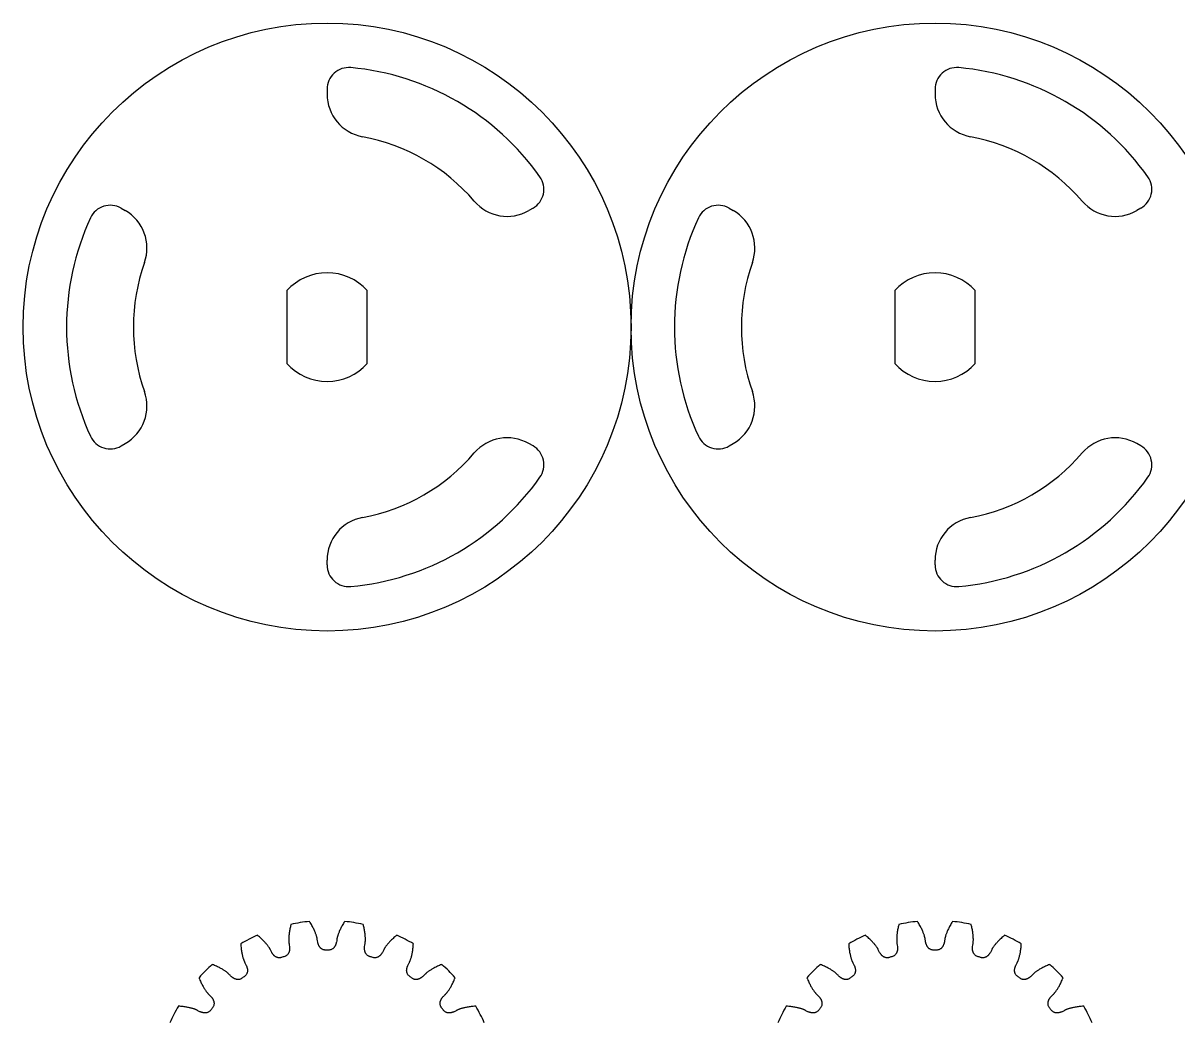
# Model space of a CAD drawing. Header units: millimetres. Extents: x 25309 to 26209, y 213925 to 214828.
# Drawn here: x 25602.4 to 25655.6, y 213979.7 to 214025.8 of the extents above; entities that cross this region are included whole.
import ezdxf

# ---------------------------------------------------------------- set-up
doc = ezdxf.new("R2010")
doc.units = ezdxf.units.MM

msp = doc.modelspace()

# ---------------------------------------------------------------- linework, layer by layer
at = {"color": 242, "linetype": 'Continuous', "lineweight": 25}
for p, q in [((25616.407, 214022.736), (25616.407, 214022.517)), ((25644.407, 214022.736), (25644.407, 214022.517)), ((25606.92, 214017.259), (25607.11, 214017.15)), ((25625.893, 214017.259), (25625.704, 214017.15)), ((25634.92, 214017.259), (25635.11, 214017.15)), ((25653.893, 214017.259), (25653.704, 214017.15)), ((25614.557, 214013.463), (25614.557, 214010.1)), ((25618.257, 214010.1), (25618.257, 214013.463)), ((25642.557, 214013.463), (25642.557, 214010.1)), ((25646.257, 214010.1), (25646.257, 214013.463)), ((25606.92, 214006.305), (25607.11, 214006.414)), ((25625.893, 214006.305), (25625.704, 214006.414)), ((25634.92, 214006.305), (25635.11, 214006.414)), ((25653.893, 214006.305), (25653.704, 214006.414)), ((25616.407, 214000.828), (25616.407, 214001.047)), ((25644.407, 214000.828), (25644.407, 214001.047))]:
    msp.add_line(p, q, dxfattribs=at)
for centre in [(25616.407, 214011.782), (25644.407, 214011.782)]:
    msp.add_circle(centre, 14, dxfattribs=at)
for centre, radius, start, end in [((25617.407, 214022.736), 1, 84.7841, 180), ((25616.407, 214011.782), 12, 35.2159, 84.7841), ((25645.407, 214022.736), 1, 84.7841, 180), ((25644.407, 214011.782), 12, 35.2159, 84.7841), ((25618.407, 214022.517), 2, 180, 259.4467), ((25646.407, 214022.517), 2, 180, 259.4467), ((25616.407, 214011.782), 8.92, 40.5533, 79.4467), ((25644.407, 214011.782), 8.92, 40.5533, 79.4467), ((25625.393, 214018.125), 1, 300, 35.2159), ((25653.393, 214018.125), 1, 300, 35.2159), ((25624.704, 214018.882), 2, 220.5533, 300), ((25652.704, 214018.882), 2, 220.5533, 300), ((25606.42, 214016.393), 1, 60, 155.2159), ((25606.11, 214015.418), 2, 340.5533, 60), ((25634.42, 214016.393), 1, 60, 155.2159), ((25634.11, 214015.418), 2, 340.5533, 60), ((25616.407, 214011.782), 12, 155.2159, 204.7841), ((25644.407, 214011.782), 12, 155.2159, 204.7841), ((25616.407, 214011.782), 8.92, 160.5533, 199.4467), ((25644.407, 214011.782), 8.92, 160.5533, 199.4467), ((25616.407, 214011.782), 2.5, 42.2686, 137.7314), ((25644.407, 214011.782), 2.5, 42.2686, 137.7314), ((25616.407, 214011.782), 2.5, 222.2686, 317.7314), ((25644.407, 214011.782), 2.5, 222.2686, 317.7314), ((25606.11, 214008.146), 2, 300, 19.4467), ((25634.11, 214008.146), 2, 300, 19.4467), ((25606.42, 214007.171), 1, 204.7841, 300), ((25624.704, 214004.682), 2, 60, 139.4467), ((25634.42, 214007.171), 1, 204.7841, 300), ((25652.704, 214004.682), 2, 60, 139.4467), ((25616.407, 214011.782), 8.92, 280.5533, 319.4467), ((25625.393, 214005.439), 1, 324.7841, 60), ((25644.407, 214011.782), 8.92, 280.5533, 319.4467), ((25653.393, 214005.439), 1, 324.7841, 60), ((25616.407, 214011.782), 12, 275.2159, 324.7841), ((25644.407, 214011.782), 12, 275.2159, 324.7841), ((25618.407, 214001.047), 2, 100.5533, 180), ((25646.407, 214001.047), 2, 100.5533, 180), ((25617.407, 214000.828), 1, 180, 275.2159), ((25645.407, 214000.828), 1, 180, 275.2159), ((25616.407, 213976.529), 7.92, 95.8774, 102.1226), ((25616.407, 213976.529), 7.92, 77.8774, 84.1226), ((25644.407, 213976.529), 7.92, 95.8774, 102.1226), ((25644.407, 213976.529), 7.92, 77.8774, 84.1226), ((25616.407, 213976.529), 7.92, 113.8774, 120.1226), ((25616.407, 213976.529), 7.92, 59.8774, 66.1226), ((25644.407, 213976.529), 7.92, 113.8774, 120.1226), ((25644.407, 213976.529), 7.92, 59.8774, 66.1226), ((25616.407, 213976.529), 7.92, 131.8774, 138.1226), ((25616.407, 213976.529), 7.92, 41.8774, 48.1226), ((25644.407, 213976.529), 7.92, 131.8774, 138.1226), ((25644.407, 213976.529), 7.92, 41.8774, 48.1226), ((25616.407, 213976.529), 7.92, 149.8774, 156.1226), ((25616.407, 213976.529), 7.92, 23.8774, 30.1226), ((25644.407, 213976.529), 7.92, 149.8774, 156.1226), ((25644.407, 213976.529), 7.92, 23.8774, 30.1226)]:
    msp.add_arc(centre, radius, start, end, dxfattribs=at)
for points in [[(25614.743, 213984.272), (25614.738, 213984.252), (25614.724, 213984.198), (25614.704, 213984.112), (25614.685, 213984.016), (25614.669, 213983.926), (25614.658, 213983.842), (25614.65, 213983.765), (25614.644, 213983.695), (25614.641, 213983.631), (25614.641, 213983.573), (25614.642, 213983.523), (25614.644, 213983.479), (25614.647, 213983.442), (25614.65, 213983.412), (25614.659, 213983.347), (25614.675, 213983.28), (25614.68, 213983.207), (25614.681, 213983.168), (25614.68, 213983.13), (25614.676, 213983.093), (25614.67, 213983.056), (25614.661, 213983.019), (25614.649, 213982.982), (25614.632, 213982.945), (25614.609, 213982.908), (25614.579, 213982.871), (25614.541, 213982.838), (25614.498, 213982.812), (25614.444, 213982.789), (25614.378, 213982.771), (25614.315, 213982.747), (25614.257, 213982.733), (25614.207, 213982.729), (25614.157, 213982.734), (25614.111, 213982.746), (25614.071, 213982.763), (25614.035, 213982.783), (25614.004, 213982.806), (25613.975, 213982.83), (25613.948, 213982.856), (25613.923, 213982.885), (25613.9, 213982.914), (25613.878, 213982.946), (25613.839, 213983.009), (25613.813, 213983.072), (25613.782, 213983.13), (25613.767, 213983.156), (25613.748, 213983.188), (25613.724, 213983.224), (25613.695, 213983.266), (25613.66, 213983.312), (25613.62, 213983.362), (25613.574, 213983.416), (25613.523, 213983.473), (25613.464, 213983.534), (25613.399, 213983.598), (25613.327, 213983.664), (25613.26, 213983.722), (25613.217, 213983.758), (25613.201, 213983.771)], [(25617.218, 213984.407), (25617.206, 213984.389), (25617.176, 213984.342), (25617.13, 213984.267), (25617.082, 213984.181), (25617.04, 213984.101), (25617.003, 213984.025), (25616.972, 213983.954), (25616.945, 213983.888), (25616.922, 213983.828), (25616.904, 213983.774), (25616.889, 213983.726), (25616.878, 213983.683), (25616.869, 213983.647), (25616.863, 213983.618), (25616.852, 213983.553), (25616.846, 213983.485), (25616.828, 213983.413), (25616.817, 213983.376), (25616.804, 213983.341), (25616.789, 213983.306), (25616.772, 213983.273), (25616.752, 213983.241), (25616.729, 213983.21), (25616.701, 213983.18), (25616.668, 213983.151), (25616.629, 213983.126), (25616.582, 213983.105), (25616.533, 213983.094), (25616.474, 213983.089), (25616.407, 213983.092), (25616.339, 213983.089), (25616.28, 213983.094), (25616.231, 213983.105), (25616.185, 213983.126), (25616.145, 213983.151), (25616.112, 213983.18), (25616.084, 213983.21), (25616.061, 213983.241), (25616.041, 213983.273), (25616.024, 213983.306), (25616.009, 213983.341), (25615.996, 213983.376), (25615.985, 213983.413), (25615.967, 213983.485), (25615.961, 213983.553), (25615.95, 213983.618), (25615.944, 213983.647), (25615.935, 213983.683), (25615.924, 213983.726), (25615.909, 213983.774), (25615.891, 213983.828), (25615.868, 213983.888), (25615.841, 213983.954), (25615.81, 213984.025), (25615.773, 213984.101), (25615.731, 213984.181), (25615.683, 213984.267), (25615.637, 213984.342), (25615.607, 213984.389), (25615.596, 213984.407)], [(25619.612, 213983.771), (25619.596, 213983.758), (25619.553, 213983.722), (25619.486, 213983.664), (25619.414, 213983.598), (25619.349, 213983.534), (25619.291, 213983.473), (25619.239, 213983.416), (25619.193, 213983.362), (25619.153, 213983.312), (25619.119, 213983.266), (25619.09, 213983.224), (25619.066, 213983.188), (25619.046, 213983.156), (25619.031, 213983.13), (25619.001, 213983.072), (25618.974, 213983.009), (25618.935, 213982.946), (25618.913, 213982.914), (25618.89, 213982.885), (25618.865, 213982.856), (25618.838, 213982.83), (25618.81, 213982.806), (25618.778, 213982.783), (25618.742, 213982.763), (25618.702, 213982.746), (25618.656, 213982.734), (25618.606, 213982.729), (25618.556, 213982.733), (25618.498, 213982.747), (25618.435, 213982.771), (25618.37, 213982.789), (25618.315, 213982.812), (25618.272, 213982.838), (25618.234, 213982.871), (25618.204, 213982.908), (25618.182, 213982.945), (25618.165, 213982.982), (25618.152, 213983.019), (25618.143, 213983.056), (25618.137, 213983.093), (25618.134, 213983.13), (25618.132, 213983.168), (25618.133, 213983.207), (25618.139, 213983.28), (25618.154, 213983.347), (25618.163, 213983.412), (25618.167, 213983.442), (25618.169, 213983.479), (25618.172, 213983.523), (25618.172, 213983.573), (25618.172, 213983.631), (25618.169, 213983.695), (25618.164, 213983.765), (25618.155, 213983.842), (25618.144, 213983.926), (25618.129, 213984.016), (25618.109, 213984.112), (25618.089, 213984.198), (25618.075, 213984.252), (25618.07, 213984.272)], [(25642.743, 213984.272), (25642.738, 213984.252), (25642.724, 213984.198), (25642.704, 213984.112), (25642.685, 213984.016), (25642.669, 213983.926), (25642.658, 213983.842), (25642.65, 213983.765), (25642.644, 213983.695), (25642.641, 213983.631), (25642.641, 213983.573), (25642.642, 213983.523), (25642.644, 213983.479), (25642.647, 213983.442), (25642.65, 213983.412), (25642.659, 213983.347), (25642.675, 213983.28), (25642.68, 213983.207), (25642.681, 213983.168), (25642.68, 213983.13), (25642.676, 213983.093), (25642.67, 213983.056), (25642.661, 213983.019), (25642.649, 213982.982), (25642.632, 213982.945), (25642.609, 213982.908), (25642.579, 213982.871), (25642.541, 213982.838), (25642.498, 213982.812), (25642.444, 213982.789), (25642.378, 213982.771), (25642.315, 213982.747), (25642.257, 213982.733), (25642.207, 213982.729), (25642.157, 213982.734), (25642.111, 213982.746), (25642.071, 213982.763), (25642.035, 213982.783), (25642.004, 213982.806), (25641.975, 213982.83), (25641.948, 213982.856), (25641.923, 213982.885), (25641.9, 213982.914), (25641.878, 213982.946), (25641.839, 213983.009), (25641.813, 213983.072), (25641.782, 213983.13), (25641.767, 213983.156), (25641.748, 213983.188), (25641.724, 213983.224), (25641.695, 213983.266), (25641.66, 213983.312), (25641.62, 213983.362), (25641.574, 213983.416), (25641.523, 213983.473), (25641.464, 213983.534), (25641.399, 213983.598), (25641.327, 213983.664), (25641.26, 213983.722), (25641.217, 213983.758), (25641.201, 213983.771)], [(25645.218, 213984.407), (25645.206, 213984.389), (25645.176, 213984.342), (25645.13, 213984.267), (25645.082, 213984.181), (25645.04, 213984.101), (25645.003, 213984.025), (25644.972, 213983.954), (25644.945, 213983.888), (25644.922, 213983.828), (25644.904, 213983.774), (25644.889, 213983.726), (25644.878, 213983.683), (25644.869, 213983.647), (25644.863, 213983.618), (25644.852, 213983.553), (25644.846, 213983.485), (25644.828, 213983.413), (25644.817, 213983.376), (25644.804, 213983.341), (25644.789, 213983.306), (25644.772, 213983.273), (25644.752, 213983.241), (25644.729, 213983.21), (25644.701, 213983.18), (25644.668, 213983.151), (25644.629, 213983.126), (25644.582, 213983.105), (25644.533, 213983.094), (25644.474, 213983.089), (25644.407, 213983.092), (25644.339, 213983.089), (25644.28, 213983.094), (25644.231, 213983.105), (25644.185, 213983.126), (25644.145, 213983.151), (25644.112, 213983.18), (25644.084, 213983.21), (25644.061, 213983.241), (25644.041, 213983.273), (25644.024, 213983.306), (25644.009, 213983.341), (25643.996, 213983.376), (25643.985, 213983.413), (25643.967, 213983.485), (25643.961, 213983.553), (25643.95, 213983.618), (25643.944, 213983.647), (25643.935, 213983.683), (25643.924, 213983.726), (25643.909, 213983.774), (25643.891, 213983.828), (25643.868, 213983.888), (25643.841, 213983.954), (25643.81, 213984.025), (25643.773, 213984.101), (25643.731, 213984.181), (25643.683, 213984.267), (25643.637, 213984.342), (25643.607, 213984.389), (25643.596, 213984.407)], [(25647.612, 213983.771), (25647.596, 213983.758), (25647.553, 213983.722), (25647.486, 213983.664), (25647.414, 213983.598), (25647.349, 213983.534), (25647.291, 213983.473), (25647.239, 213983.416), (25647.193, 213983.362), (25647.153, 213983.312), (25647.119, 213983.266), (25647.09, 213983.224), (25647.066, 213983.188), (25647.046, 213983.156), (25647.031, 213983.13), (25647.001, 213983.072), (25646.974, 213983.009), (25646.935, 213982.946), (25646.913, 213982.914), (25646.89, 213982.885), (25646.865, 213982.856), (25646.838, 213982.83), (25646.81, 213982.806), (25646.778, 213982.783), (25646.742, 213982.763), (25646.702, 213982.746), (25646.656, 213982.734), (25646.606, 213982.729), (25646.556, 213982.733), (25646.498, 213982.747), (25646.435, 213982.771), (25646.37, 213982.789), (25646.315, 213982.812), (25646.272, 213982.838), (25646.234, 213982.871), (25646.204, 213982.908), (25646.182, 213982.945), (25646.165, 213982.982), (25646.152, 213983.019), (25646.143, 213983.056), (25646.137, 213983.093), (25646.134, 213983.13), (25646.132, 213983.168), (25646.133, 213983.207), (25646.139, 213983.28), (25646.154, 213983.347), (25646.163, 213983.412), (25646.167, 213983.442), (25646.169, 213983.479), (25646.172, 213983.523), (25646.172, 213983.573), (25646.172, 213983.631), (25646.169, 213983.695), (25646.164, 213983.765), (25646.155, 213983.842), (25646.144, 213983.926), (25646.129, 213984.016), (25646.109, 213984.112), (25646.089, 213984.198), (25646.075, 213984.252), (25646.07, 213984.272)], [(25612.432, 213983.379), (25612.433, 213983.358), (25612.436, 213983.302), (25612.444, 213983.214), (25612.455, 213983.117), (25612.468, 213983.027), (25612.483, 213982.944), (25612.499, 213982.868), (25612.516, 213982.799), (25612.533, 213982.737), (25612.55, 213982.683), (25612.567, 213982.635), (25612.582, 213982.594), (25612.596, 213982.56), (25612.609, 213982.532), (25612.638, 213982.473), (25612.673, 213982.414), (25612.701, 213982.346), (25612.714, 213982.31), (25612.724, 213982.273), (25612.732, 213982.237), (25612.738, 213982.2), (25612.741, 213982.162), (25612.74, 213982.123), (25612.736, 213982.083), (25612.725, 213982.04), (25612.708, 213981.996), (25612.683, 213981.952), (25612.65, 213981.914), (25612.605, 213981.876), (25612.548, 213981.839), (25612.496, 213981.796), (25612.445, 213981.765), (25612.399, 213981.746), (25612.349, 213981.735), (25612.302, 213981.733), (25612.259, 213981.736), (25612.219, 213981.744), (25612.181, 213981.756), (25612.146, 213981.77), (25612.113, 213981.787), (25612.081, 213981.806), (25612.05, 213981.827), (25612.019, 213981.851), (25611.963, 213981.898), (25611.918, 213981.95), (25611.871, 213981.996), (25611.848, 213982.016), (25611.82, 213982.04), (25611.786, 213982.068), (25611.745, 213982.098), (25611.699, 213982.131), (25611.645, 213982.166), (25611.585, 213982.204), (25611.518, 213982.242), (25611.443, 213982.282), (25611.362, 213982.323), (25611.273, 213982.363), (25611.191, 213982.398), (25611.139, 213982.418), (25611.12, 213982.426)], [(25621.694, 213982.426), (25621.674, 213982.418), (25621.622, 213982.398), (25621.54, 213982.363), (25621.451, 213982.323), (25621.37, 213982.282), (25621.296, 213982.242), (25621.228, 213982.204), (25621.168, 213982.166), (25621.115, 213982.131), (25621.068, 213982.098), (25621.027, 213982.068), (25620.993, 213982.04), (25620.965, 213982.016), (25620.943, 213981.996), (25620.896, 213981.95), (25620.851, 213981.898), (25620.794, 213981.851), (25620.764, 213981.827), (25620.732, 213981.806), (25620.7, 213981.787), (25620.667, 213981.77), (25620.632, 213981.756), (25620.594, 213981.744), (25620.554, 213981.736), (25620.511, 213981.733), (25620.464, 213981.735), (25620.414, 213981.746), (25620.368, 213981.765), (25620.317, 213981.796), (25620.265, 213981.839), (25620.208, 213981.876), (25620.163, 213981.914), (25620.13, 213981.952), (25620.105, 213981.996), (25620.088, 213982.04), (25620.078, 213982.083), (25620.073, 213982.123), (25620.072, 213982.162), (25620.075, 213982.2), (25620.081, 213982.237), (25620.089, 213982.273), (25620.1, 213982.31), (25620.113, 213982.346), (25620.14, 213982.414), (25620.175, 213982.473), (25620.204, 213982.532), (25620.217, 213982.56), (25620.231, 213982.594), (25620.246, 213982.635), (25620.263, 213982.683), (25620.28, 213982.737), (25620.297, 213982.799), (25620.314, 213982.868), (25620.33, 213982.944), (25620.345, 213983.027), (25620.358, 213983.117), (25620.369, 213983.214), (25620.377, 213983.302), (25620.38, 213983.358), (25620.381, 213983.379)], [(25640.432, 213983.379), (25640.433, 213983.358), (25640.436, 213983.302), (25640.444, 213983.214), (25640.455, 213983.117), (25640.468, 213983.027), (25640.483, 213982.944), (25640.499, 213982.868), (25640.516, 213982.799), (25640.533, 213982.737), (25640.55, 213982.683), (25640.567, 213982.635), (25640.582, 213982.594), (25640.596, 213982.56), (25640.609, 213982.532), (25640.638, 213982.473), (25640.673, 213982.414), (25640.701, 213982.346), (25640.714, 213982.31), (25640.724, 213982.273), (25640.732, 213982.237), (25640.738, 213982.2), (25640.741, 213982.162), (25640.74, 213982.123), (25640.736, 213982.083), (25640.725, 213982.04), (25640.708, 213981.996), (25640.683, 213981.952), (25640.65, 213981.914), (25640.605, 213981.876), (25640.548, 213981.839), (25640.496, 213981.796), (25640.445, 213981.765), (25640.399, 213981.746), (25640.349, 213981.735), (25640.302, 213981.733), (25640.259, 213981.736), (25640.219, 213981.744), (25640.181, 213981.756), (25640.146, 213981.77), (25640.113, 213981.787), (25640.081, 213981.806), (25640.05, 213981.827), (25640.019, 213981.851), (25639.963, 213981.898), (25639.918, 213981.95), (25639.871, 213981.996), (25639.848, 213982.016), (25639.82, 213982.04), (25639.786, 213982.068), (25639.745, 213982.098), (25639.699, 213982.131), (25639.645, 213982.166), (25639.585, 213982.204), (25639.518, 213982.242), (25639.443, 213982.282), (25639.362, 213982.323), (25639.273, 213982.363), (25639.191, 213982.398), (25639.139, 213982.418), (25639.12, 213982.426)], [(25649.694, 213982.426), (25649.674, 213982.418), (25649.622, 213982.398), (25649.54, 213982.363), (25649.451, 213982.323), (25649.37, 213982.282), (25649.296, 213982.242), (25649.228, 213982.204), (25649.168, 213982.166), (25649.115, 213982.131), (25649.068, 213982.098), (25649.027, 213982.068), (25648.993, 213982.04), (25648.965, 213982.016), (25648.943, 213981.996), (25648.896, 213981.95), (25648.851, 213981.898), (25648.794, 213981.851), (25648.764, 213981.827), (25648.732, 213981.806), (25648.7, 213981.787), (25648.667, 213981.77), (25648.632, 213981.756), (25648.594, 213981.744), (25648.554, 213981.736), (25648.511, 213981.733), (25648.464, 213981.735), (25648.414, 213981.746), (25648.368, 213981.765), (25648.317, 213981.796), (25648.265, 213981.839), (25648.208, 213981.876), (25648.163, 213981.914), (25648.13, 213981.952), (25648.105, 213981.996), (25648.088, 213982.04), (25648.078, 213982.083), (25648.073, 213982.123), (25648.072, 213982.162), (25648.075, 213982.2), (25648.081, 213982.237), (25648.089, 213982.273), (25648.1, 213982.31), (25648.113, 213982.346), (25648.14, 213982.414), (25648.175, 213982.473), (25648.204, 213982.532), (25648.217, 213982.56), (25648.231, 213982.594), (25648.246, 213982.635), (25648.263, 213982.683), (25648.28, 213982.737), (25648.297, 213982.799), (25648.314, 213982.868), (25648.33, 213982.944), (25648.345, 213983.027), (25648.358, 213983.117), (25648.369, 213983.214), (25648.377, 213983.302), (25648.38, 213983.358), (25648.381, 213983.379)], [(25610.51, 213981.816), (25610.517, 213981.796), (25610.538, 213981.744), (25610.572, 213981.662), (25610.613, 213981.574), (25610.653, 213981.492), (25610.693, 213981.418), (25610.732, 213981.35), (25610.769, 213981.29), (25610.804, 213981.237), (25610.837, 213981.19), (25610.868, 213981.149), (25610.895, 213981.115), (25610.919, 213981.087), (25610.94, 213981.065), (25610.985, 213981.018), (25611.037, 213980.973), (25611.084, 213980.916), (25611.108, 213980.886), (25611.129, 213980.854), (25611.148, 213980.822), (25611.165, 213980.789), (25611.179, 213980.754), (25611.191, 213980.716), (25611.199, 213980.676), (25611.203, 213980.633), (25611.2, 213980.586), (25611.189, 213980.536), (25611.17, 213980.49), (25611.139, 213980.439), (25611.096, 213980.387), (25611.059, 213980.33), (25611.021, 213980.285), (25610.983, 213980.252), (25610.939, 213980.227), (25610.895, 213980.21), (25610.853, 213980.2), (25610.812, 213980.195), (25610.773, 213980.194), (25610.735, 213980.197), (25610.698, 213980.203), (25610.662, 213980.211), (25610.625, 213980.222), (25610.589, 213980.235), (25610.521, 213980.262), (25610.462, 213980.297), (25610.403, 213980.326), (25610.376, 213980.339), (25610.341, 213980.353), (25610.3, 213980.369), (25610.252, 213980.385), (25610.198, 213980.402), (25610.136, 213980.419), (25610.067, 213980.436), (25609.991, 213980.452), (25609.908, 213980.467), (25609.818, 213980.48), (25609.721, 213980.491), (25609.633, 213980.499), (25609.577, 213980.502), (25609.556, 213980.503)], [(25623.257, 213980.503), (25623.236, 213980.502), (25623.18, 213980.499), (25623.092, 213980.491), (25622.995, 213980.48), (25622.905, 213980.467), (25622.822, 213980.452), (25622.746, 213980.436), (25622.677, 213980.419), (25622.615, 213980.402), (25622.561, 213980.385), (25622.513, 213980.369), (25622.472, 213980.353), (25622.438, 213980.339), (25622.41, 213980.326), (25622.351, 213980.297), (25622.292, 213980.262), (25622.224, 213980.235), (25622.188, 213980.222), (25622.151, 213980.211), (25622.115, 213980.203), (25622.078, 213980.197), (25622.04, 213980.194), (25622.001, 213980.195), (25621.961, 213980.2), (25621.918, 213980.21), (25621.874, 213980.227), (25621.83, 213980.252), (25621.792, 213980.285), (25621.754, 213980.33), (25621.717, 213980.387), (25621.674, 213980.439), (25621.643, 213980.49), (25621.624, 213980.536), (25621.613, 213980.586), (25621.611, 213980.633), (25621.614, 213980.676), (25621.622, 213980.716), (25621.634, 213980.754), (25621.648, 213980.789), (25621.665, 213980.822), (25621.684, 213980.854), (25621.705, 213980.886), (25621.729, 213980.916), (25621.776, 213980.973), (25621.828, 213981.018), (25621.874, 213981.065), (25621.894, 213981.087), (25621.918, 213981.115), (25621.946, 213981.149), (25621.976, 213981.19), (25622.009, 213981.237), (25622.044, 213981.29), (25622.082, 213981.35), (25622.12, 213981.418), (25622.16, 213981.492), (25622.201, 213981.574), (25622.241, 213981.662), (25622.276, 213981.744), (25622.296, 213981.796), (25622.304, 213981.816)], [(25638.51, 213981.816), (25638.517, 213981.796), (25638.538, 213981.744), (25638.572, 213981.662), (25638.613, 213981.574), (25638.653, 213981.492), (25638.693, 213981.418), (25638.732, 213981.35), (25638.769, 213981.29), (25638.804, 213981.237), (25638.837, 213981.19), (25638.868, 213981.149), (25638.895, 213981.115), (25638.919, 213981.087), (25638.94, 213981.065), (25638.985, 213981.018), (25639.037, 213980.973), (25639.084, 213980.916), (25639.108, 213980.886), (25639.129, 213980.854), (25639.148, 213980.822), (25639.165, 213980.789), (25639.179, 213980.754), (25639.191, 213980.716), (25639.199, 213980.676), (25639.203, 213980.633), (25639.2, 213980.586), (25639.189, 213980.536), (25639.17, 213980.49), (25639.139, 213980.439), (25639.096, 213980.387), (25639.059, 213980.33), (25639.021, 213980.285), (25638.983, 213980.252), (25638.939, 213980.227), (25638.895, 213980.21), (25638.853, 213980.2), (25638.812, 213980.195), (25638.773, 213980.194), (25638.735, 213980.197), (25638.698, 213980.203), (25638.662, 213980.211), (25638.625, 213980.222), (25638.589, 213980.235), (25638.521, 213980.262), (25638.462, 213980.297), (25638.403, 213980.326), (25638.376, 213980.339), (25638.341, 213980.353), (25638.3, 213980.369), (25638.252, 213980.385), (25638.198, 213980.402), (25638.136, 213980.419), (25638.067, 213980.436), (25637.991, 213980.452), (25637.908, 213980.467), (25637.818, 213980.48), (25637.721, 213980.491), (25637.633, 213980.499), (25637.577, 213980.502), (25637.556, 213980.503)], [(25651.257, 213980.503), (25651.236, 213980.502), (25651.18, 213980.499), (25651.092, 213980.491), (25650.995, 213980.48), (25650.905, 213980.467), (25650.822, 213980.452), (25650.746, 213980.436), (25650.677, 213980.419), (25650.615, 213980.402), (25650.561, 213980.385), (25650.513, 213980.369), (25650.472, 213980.353), (25650.438, 213980.339), (25650.41, 213980.326), (25650.351, 213980.297), (25650.292, 213980.262), (25650.224, 213980.235), (25650.188, 213980.222), (25650.151, 213980.211), (25650.115, 213980.203), (25650.078, 213980.197), (25650.04, 213980.194), (25650.001, 213980.195), (25649.961, 213980.2), (25649.918, 213980.21), (25649.874, 213980.227), (25649.83, 213980.252), (25649.792, 213980.285), (25649.754, 213980.33), (25649.717, 213980.387), (25649.674, 213980.439), (25649.643, 213980.49), (25649.624, 213980.536), (25649.613, 213980.586), (25649.611, 213980.633), (25649.614, 213980.676), (25649.622, 213980.716), (25649.634, 213980.754), (25649.648, 213980.789), (25649.665, 213980.822), (25649.684, 213980.854), (25649.705, 213980.886), (25649.729, 213980.916), (25649.776, 213980.973), (25649.828, 213981.018), (25649.874, 213981.065), (25649.894, 213981.087), (25649.918, 213981.115), (25649.946, 213981.149), (25649.976, 213981.19), (25650.009, 213981.237), (25650.044, 213981.29), (25650.082, 213981.35), (25650.12, 213981.418), (25650.16, 213981.492), (25650.201, 213981.574), (25650.241, 213981.662), (25650.276, 213981.744), (25650.296, 213981.796), (25650.304, 213981.816)]]:
    msp.add_open_spline(points, degree=3, knots=[0.1012761, 0.1012761, 0.1012761, 0.1012761, 0.1163801, 0.1414342, 0.1648718, 0.1866931, 0.206898, 0.2254865, 0.2424586, 0.2578143, 0.2715536, 0.2836765, 0.2941831, 0.3030732, 0.310347, 0.3160044, 0.3500768, 0.3595677, 0.3688031, 0.3778444, 0.386769, 0.3956756, 0.4046888, 0.4139629, 0.4236827, 0.4340512, 0.4452559, 0.4574014, 0.4704198, 0.4810668, 0.5, 0.5189332, 0.5295802, 0.5425986, 0.5547441, 0.5659488, 0.5763173, 0.5860371, 0.5953112, 0.6043244, 0.613231, 0.6221556, 0.6311969, 0.6404323, 0.6499232, 0.6839956, 0.689653, 0.6969268, 0.7058169, 0.7163235, 0.7284464, 0.7421857, 0.7575414, 0.7745135, 0.793102, 0.8133069, 0.8351282, 0.8585658, 0.8836199, 0.8987239, 0.8987239, 0.8987239, 0.8987239], dxfattribs=at)

doc.saveas('drawing.dxf')
